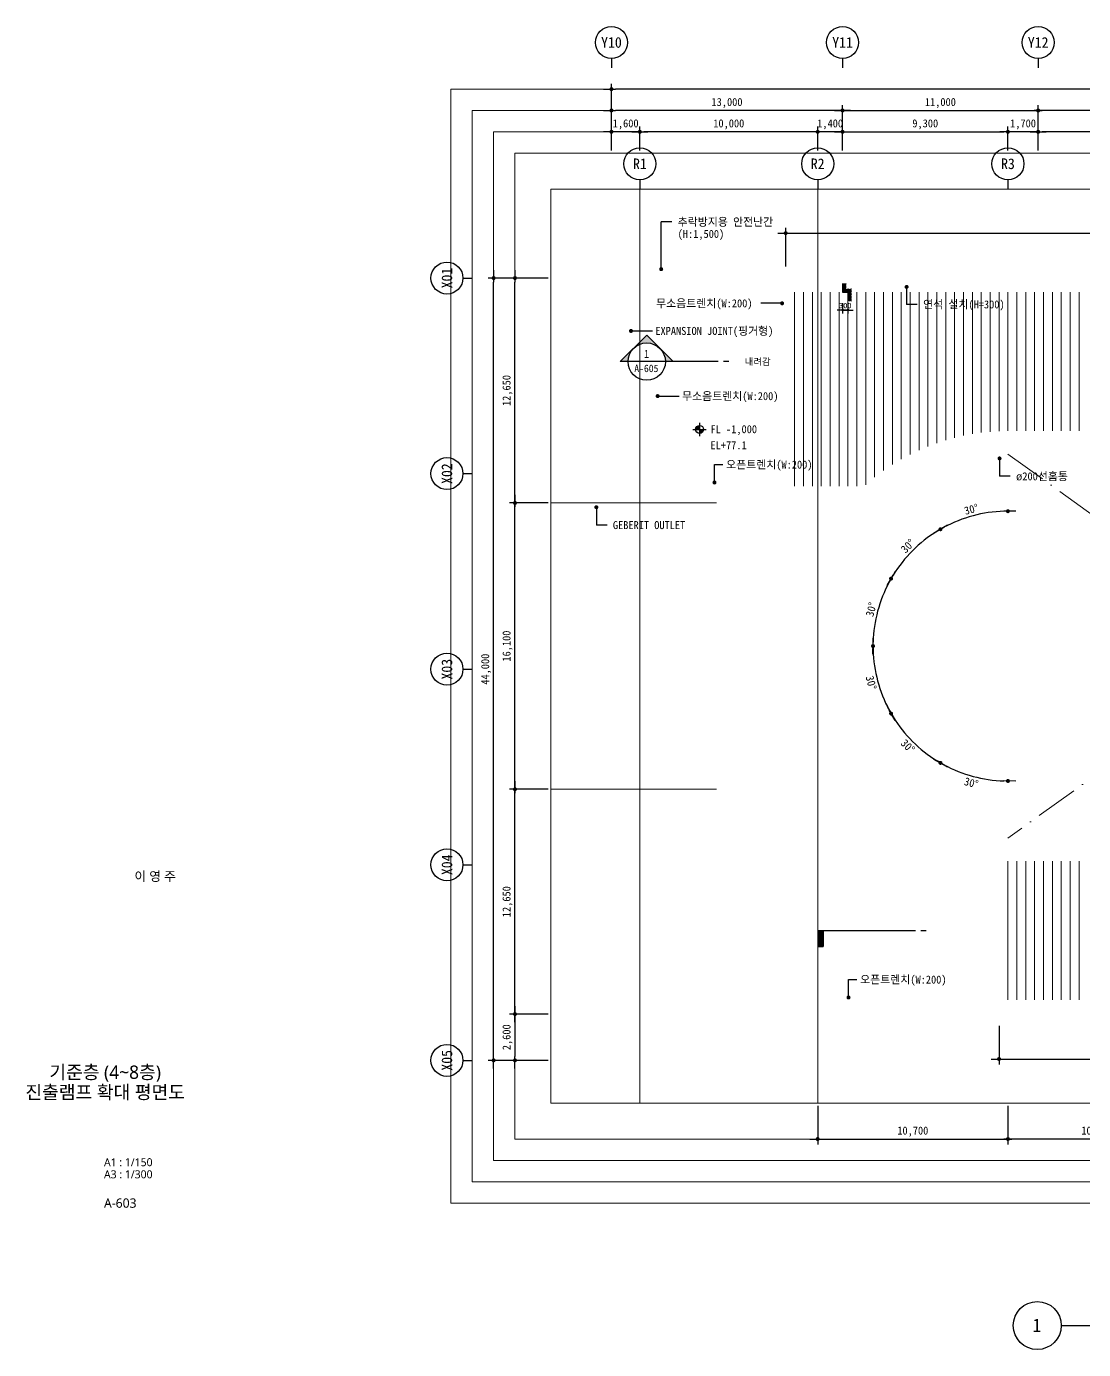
# Model space of a CAD drawing. Header units: millimetres. Extents: x 2292510 to 2787134, y 32296 to 526467.
# Drawn here: x 2652770 to 2712223, y 447301 to 521716 of the extents above; entities that cross this region are included whole.
import ezdxf
from ezdxf.enums import TextEntityAlignment as Align

# ---------------------------------------------------------------- set-up
doc = ezdxf.new("R2010")
doc.units = ezdxf.units.MM
doc.header["$LTSCALE"] = 200
doc.header["$MEASUREMENT"] = 0
doc.linetypes.add('ACAD_ISO10W100', pattern=[18, 12, -3, 0, -3])
doc.linetypes.add('CEN', pattern=[62, 60, -1, 0, -1])
doc.layers.get('0').update_dxf_attribs({"linetype": 'CONTINUOUS'})
for name, color, linetype, lineweight in [('A-AXIS-BUBL', 7, 'CONTINUOUS', 25), ('A-BORD-TEXT', 3, 'CONTINUOUS', 25), ('A-CNTL', 1, 'CEN', 15), ('A-DIMS', 7, 'CONTINUOUS', 25), ('A-MKXS-LEAD', 7, 'CONTINUOUS', 25), ('A-MKXS-MAK1', 3, 'CONTINUOUS', 25), ('A-MKXS-TEXT1', 3, 'CONTINUOUS', 25), ('A-MKXS-TEXT2', 7, 'CONTINUOUS', 25), ('A-SSXS-PATT', 8, 'CONTINUOUS', 18), ('A-XXXX-HATC', 8, 'CONTINUOUS', 18), ('A-XXXX-OPEN', 1, 'ACAD_ISO10W100', 15), ('A-XXXX-SYMB', 7, 'CONTINUOUS', 25), ('A-XXXX-TXT1', 3, 'CONTINUOUS', 25), ('A-XXXX-TXT2', 3, 'CONTINUOUS', 25)]:
    doc.layers.add(name, color=color, linetype=linetype, lineweight=lineweight)
doc.layers.add('A-XXXX-NPLT', color=144, linetype='CONTINUOUS', lineweight=15, plot=False)
doc.styles.add('HY울릉도L', font='')
doc.styles.add('돋움', font='')
doc.styles.add('돋움체', font='')
doc.styles.add('맑은고딕', font='malgun.ttf')
doc.styles.get('HY울릉도L').set_extended_font_data('HYwulM')
doc.styles.get('돋움').set_extended_font_data('DotumChe')
doc.styles.get('돋움체').set_extended_font_data('DotumChe')
doc.dimstyles.new('CDIM', dxfattribs={"dimtxt": 3, "dimasz": 1.5, "dimexe": 2, "dimexo": 1, "dimgap": 1, "dimtad": 1, "dimdec": 0, "dimrnd": 0.5, "dimzin": 0, "dimdsep": 32, "dimlunit": 6, "dimtxsty": 'HY울릉도L', "dimblk1": '_CIDOT', "dimblk2": '_CIDOT', "dimsah": 1, "dimcen": 5.5, "dimclrd": 2, "dimclre": 2, "dimclrt": 7, "dimadec": 0, "dimazin": 0, "dimtfac": 1, "dimtdec": 0, "dimtix": 1, "dimtmove": 2, "dimatfit": 1, "dimldrblk": '_CIDOT', "dimfxl": 1, "dimtolj": 1, "dimtzin": 0, "dimlwd": -1, "dimarcsym": 0})

# ---------------------------------------------------------------- blocks, each defined once
blk = doc.blocks.new('_CIDOT')
at = {"color": 0, "linetype": 'ByBlock'}
blk.add_line((2, 0), (-1, 0), dxfattribs=at)
at = {"color": 0, "linetype": 'ByBlock', "const_width": 0.5}
blk.add_lwpolyline([(-0.25, 0, 1), (0.25, 0, 1)], format="xyb", close=True, dxfattribs=at)
blk = doc.blocks.new('*D17')
at = {"layer": 'A-DIMS', "lineweight": -2, "transparency": 16777216}
for p, q in [((2695471, 508216), (2695471, 510391)), ((2737971, 508216), (2737971, 510391))]:
    blk.add_line(p, q, dxfattribs=at)
at = {"layer": 'A-DIMS', "transparency": 16777216}
blk.add_line((2695696, 510091), (2737746, 510091), dxfattribs=at)
at = {"layer": 'A-DIMS', "transparency": 16777216, "xscale": 225, "yscale": 225, "zscale": 225, "rotation": 180}
blk.add_blockref('_CIDOT', (2695471, 510091), dxfattribs=at)
at = {"layer": 'A-DIMS', "transparency": 16777216, "xscale": 225, "yscale": 225, "zscale": 225}
blk.add_blockref('_CIDOT', (2737971, 510091), dxfattribs=at)
at = {"layer": 'A-DIMS', "color": 3, "transparency": 16777216, "insert": (2716721, 510508), "char_height": 450, "attachment_point": 5, "style": '돋움'}
blk.add_mtext('\\A1;42,500', dxfattribs=at)
blk = doc.blocks.new('*D18')
at = {"layer": 'A-DIMS', "lineweight": -2, "transparency": 16777216}
for p, q in [((2707471, 465516), (2707471, 463341)), ((2737971, 465516), (2737971, 463341))]:
    blk.add_line(p, q, dxfattribs=at)
at = {"layer": 'A-DIMS', "transparency": 16777216}
blk.add_line((2707696, 463641), (2737746, 463641), dxfattribs=at)
at = {"layer": 'A-DIMS', "transparency": 16777216, "xscale": 225, "yscale": 225, "zscale": 225, "rotation": 180}
blk.add_blockref('_CIDOT', (2707471, 463641), dxfattribs=at)
at = {"layer": 'A-DIMS', "transparency": 16777216, "xscale": 225, "yscale": 225, "zscale": 225}
blk.add_blockref('_CIDOT', (2737971, 463641), dxfattribs=at)
at = {"layer": 'A-DIMS', "color": 3, "transparency": 16777216, "insert": (2722721, 464058), "char_height": 450, "attachment_point": 5, "style": '돋움'}
blk.add_mtext('\\A1;30,500', dxfattribs=at)
blk = doc.blocks.new('*D115')
at = {"layer": 'A-DIMS', "transparency": 16777216}
blk.add_arc((2707971, 486866), 7587, 151.69917, 178.30083, dxfattribs=at)
at = {"layer": 'A-DIMS', "transparency": 16777216, "xscale": 225, "yscale": 225, "zscale": 225}
for p, rotation in [((2701400, 490659), 60.84958569895552), ((2700384, 486866), 269.1504143010525)]:
    blk.add_blockref('_CIDOT', p, dxfattribs=dict(at, rotation=rotation))
at = {"layer": 'A-DIMS', "color": 3, "transparency": 16777216, "insert": (2700280, 488926), "char_height": 450, "attachment_point": 5, "rotation": 75, "style": '돋움'}
blk.add_mtext('\\A1;30°', dxfattribs=at)
blk = doc.blocks.new('*D116')
at = {"layer": 'A-DIMS', "transparency": 16777216}
blk.add_arc((2707971, 486866), 7587, 181.69917, 208.30083, dxfattribs=at)
at = {"layer": 'A-DIMS', "transparency": 16777216, "xscale": 225, "yscale": 225, "zscale": 225}
for p, rotation in [((2700384, 486866), 90.84958559932895), ((2701400, 483072), 299.1504144006789)]:
    blk.add_blockref('_CIDOT', p, dxfattribs=dict(at, rotation=rotation))
at = {"layer": 'A-DIMS', "color": 3, "transparency": 16777216, "insert": (2700280, 484805), "char_height": 450, "attachment_point": 5, "rotation": 285, "style": '돋움'}
blk.add_mtext('\\A1;30°', dxfattribs=at)
blk = doc.blocks.new('*D117')
at = {"layer": 'A-DIMS', "transparency": 16777216}
blk.add_arc((2707971, 486866), 7587, 121.69917, 148.30083, dxfattribs=at)
at = {"layer": 'A-DIMS', "transparency": 16777216, "xscale": 225, "yscale": 225, "zscale": 225}
for p, rotation in [((2704177, 493436), 30.84958559932724), ((2701400, 490659), 239.1504144006782)]:
    blk.add_blockref('_CIDOT', p, dxfattribs=dict(at, rotation=rotation))
at = {"layer": 'A-DIMS', "color": 3, "transparency": 16777216, "insert": (2702340, 492496), "char_height": 450, "attachment_point": 5, "rotation": 45, "style": '돋움'}
blk.add_mtext('\\A1;30°', dxfattribs=at)
blk = doc.blocks.new('*D118')
at = {"layer": 'A-DIMS', "transparency": 16777216}
blk.add_arc((2707971, 486866), 7587, 91.69917, 118.30083, dxfattribs=at)
at = {"layer": 'A-DIMS', "transparency": 16777216, "xscale": 225, "yscale": 225, "zscale": 225}
for p, rotation in [((2707971, 494453), 0.8495855993248427), ((2704177, 493436), 209.1504144006773)]:
    blk.add_blockref('_CIDOT', p, dxfattribs=dict(at, rotation=rotation))
at = {"layer": 'A-DIMS', "color": 3, "transparency": 16777216, "insert": (2705910, 494557), "char_height": 450, "attachment_point": 5, "rotation": 15, "style": '돋움'}
blk.add_mtext('\\A1;30°', dxfattribs=at)
blk = doc.blocks.new('*D114')
at = {"layer": 'A-DIMS', "transparency": 16777216}
blk.add_arc((2707971, 486866), 7587, 211.69916, 238.30084, dxfattribs=at)
at = {"layer": 'A-DIMS', "transparency": 16777216, "xscale": 225, "yscale": 225, "zscale": 225}
for p, rotation in [((2701400, 483072), 120.8495812541703), ((2704177, 480295), 329.1504187458308)]:
    blk.add_blockref('_CIDOT', p, dxfattribs=dict(at, rotation=rotation))
at = {"layer": 'A-DIMS', "color": 3, "transparency": 16777216, "insert": (2702340, 481235), "char_height": 450, "attachment_point": 5, "rotation": 315, "style": '돋움'}
blk.add_mtext('\\A1;30°', dxfattribs=at)
blk = doc.blocks.new('rampline_1')
at = {"layer": 'A-SSXS-PATT'}
for p, q in [((-42000, 9000), (-42000, 19901)), ((-41500, 9000), (-41500, 19901)), ((-41000, 9000), (-41000, 19901)), ((-40500, 9000), (-40500, 19901)), ((-40000, 9000), (-40000, 19901)), ((-39500, 9000), (-39500, 19901)), ((-39000, 9000), (-39000, 19901)), ((-38500, 9000), (-38500, 19901)), ((-38000, 9078), (-38000, 19901)), ((-37500, 9495), (-37500, 19901)), ((-37000, 9870), (-37000, 19901)), ((-36500, 10206), (-36500, 19901)), ((-36000, 10508), (-36000, 19901)), ((-35500, 10778), (-35500, 19901)), ((-35000, 11019), (-35000, 19901)), ((-34500, 11232), (-34500, 19901)), ((-34000, 11420), (-34000, 19901)), ((-33500, 11583), (-33500, 19901)), ((-33000, 11722), (-33000, 19901)), ((-32500, 11839), (-32500, 19901)), ((-32000, 11934), (-32000, 19901)), ((-31500, 12007), (-31500, 19901)), ((-31000, 12059), (-31000, 19901)), ((-30500, 12090), (-30500, 19901)), ((-30000, 12100), (-30000, 19900)), ((-29500, 12100), (-29500, 19900)), ((-29000, 12100), (-29000, 19900)), ((-28500, 12100), (-28500, 19900)), ((-28000, 12100), (-28000, 19900)), ((-27500, 12100), (-27500, 19900)), ((-27000, 12100), (-27000, 19900)), ((-26500, 12100), (-26500, 19900)), ((-26000, 12100), (-26000, 19900)), ((-30000, -12100), (-30000, -19900)), ((-29500, -12100), (-29500, -19900)), ((-29000, -12100), (-29000, -19900)), ((-28500, -12100), (-28500, -19900)), ((-28000, -12100), (-28000, -19900)), ((-27500, -12100), (-27500, -19900)), ((-27000, -12100), (-27000, -19900)), ((-26500, -12100), (-26500, -19900)), ((-26000, -12100), (-26000, -19900))]:
    blk.add_line(p, q, dxfattribs=at)
blk = doc.blocks.new('*D323')
at = {"layer": 'A-DIMS', "lineweight": -2, "transparency": 16777216}
for p, q in [((2698674, 506153), (2698674, 505566)), ((2698974, 506166), (2698974, 505566))]:
    blk.add_line(p, q, dxfattribs=at)
at = {"layer": 'A-DIMS', "transparency": 16777216}
for p, q in [((2698524, 505766), (2698374, 505766)), ((2698974, 505766), (2698674, 505766)), ((2699124, 505766), (2699274, 505766))]:
    blk.add_line(p, q, dxfattribs=at)
at = {"layer": 'A-DIMS', "transparency": 16777216, "xscale": 150, "yscale": 150, "zscale": 150}
blk.add_blockref('_CIDOT', (2698674, 505766), dxfattribs=at)
at = {"layer": 'A-DIMS', "transparency": 16777216, "xscale": 150, "yscale": 150, "zscale": 150, "rotation": 180}
blk.add_blockref('_CIDOT', (2698974, 505766), dxfattribs=at)
at = {"layer": 'A-DIMS', "color": 3, "transparency": 16777216, "insert": (2698824, 506017), "char_height": 300, "attachment_point": 5, "style": '돋움체'}
blk.add_mtext('\\A1;300', dxfattribs=at)
blk = doc.blocks.new('*D336')
at = {"layer": 'A-DIMS', "transparency": 16777216}
blk.add_arc((2707971, 486866), 7587, 241.69917, 268.30083, dxfattribs=at)
at = {"layer": 'A-DIMS', "transparency": 16777216, "xscale": 225, "yscale": 225, "zscale": 225}
for p, rotation in [((2704177, 480295), 150.8495854996983), ((2707971, 479278), 359.1504145003018)]:
    blk.add_blockref('_CIDOT', p, dxfattribs=dict(at, rotation=rotation))
at = {"layer": 'A-DIMS', "color": 3, "transparency": 16777216, "insert": (2705910, 479174), "char_height": 450, "attachment_point": 5, "rotation": 345, "style": '돋움'}
blk.add_mtext('\\A1;30°', dxfattribs=at)
blk = doc.blocks.new('*D254')
at = {"layer": 'A-DIMS', "lineweight": -2, "transparency": 16777216}
for p, q in [((43241, 72425), (43241, 73775)), ((44941, 72425), (44941, 73775))]:
    blk.add_line(p, q, dxfattribs=at)
at = {"layer": 'A-DIMS', "transparency": 16777216}
for p, q in [((43016, 73475), (42791, 73475)), ((44941, 73475), (43241, 73475)), ((45166, 73475), (45391, 73475))]:
    blk.add_line(p, q, dxfattribs=at)
at = {"layer": 'A-DIMS', "transparency": 16777216, "xscale": 225, "yscale": 225, "zscale": 225}
blk.add_blockref('_CIDOT', (43241, 73475), dxfattribs=at)
at = {"layer": 'A-DIMS', "transparency": 16777216, "xscale": 225, "yscale": 225, "zscale": 225, "rotation": 180}
blk.add_blockref('_CIDOT', (44941, 73475), dxfattribs=at)
at = {"layer": 'A-DIMS', "color": 3, "transparency": 16777216, "insert": (44091, 73893), "char_height": 450, "attachment_point": 5, "style": '돋움'}
blk.add_mtext('\\A1;1,700', dxfattribs=at)
blk = doc.blocks.new('*D257')
at = {"layer": 'A-DIMS', "lineweight": -2, "transparency": 16777216}
for p, q in [((32541, 72425), (32541, 73775)), ((33941, 72425), (33941, 73775))]:
    blk.add_line(p, q, dxfattribs=at)
at = {"layer": 'A-DIMS', "transparency": 16777216}
for p, q in [((32316, 73475), (32091, 73475)), ((33941, 73475), (32541, 73475)), ((34166, 73475), (34391, 73475))]:
    blk.add_line(p, q, dxfattribs=at)
at = {"layer": 'A-DIMS', "transparency": 16777216, "xscale": 225, "yscale": 225, "zscale": 225}
blk.add_blockref('_CIDOT', (32541, 73475), dxfattribs=at)
at = {"layer": 'A-DIMS', "transparency": 16777216, "xscale": 225, "yscale": 225, "zscale": 225, "rotation": 180}
blk.add_blockref('_CIDOT', (33941, 73475), dxfattribs=at)
at = {"layer": 'A-DIMS', "color": 3, "transparency": 16777216, "insert": (33241, 73893), "char_height": 450, "attachment_point": 5, "style": '돋움'}
blk.add_mtext('\\A1;1,400', dxfattribs=at)
blk = doc.blocks.new('*D258')
at = {"layer": 'A-DIMS', "lineweight": -2, "transparency": 16777216}
for p, q in [((22541, 72425), (22541, 73775)), ((32541, 72425), (32541, 73775))]:
    blk.add_line(p, q, dxfattribs=at)
at = {"layer": 'A-DIMS', "transparency": 16777216}
blk.add_line((32316, 73475), (22766, 73475), dxfattribs=at)
at = {"layer": 'A-DIMS', "transparency": 16777216, "xscale": 225, "yscale": 225, "zscale": 225, "rotation": 180}
blk.add_blockref('_CIDOT', (22541, 73475), dxfattribs=at)
at = {"layer": 'A-DIMS', "transparency": 16777216, "xscale": 225, "yscale": 225, "zscale": 225}
blk.add_blockref('_CIDOT', (32541, 73475), dxfattribs=at)
at = {"layer": 'A-DIMS', "color": 3, "transparency": 16777216, "insert": (27541, 73893), "char_height": 450, "attachment_point": 5, "style": '돋움'}
blk.add_mtext('\\A1;10,000', dxfattribs=at)
blk = doc.blocks.new('*D259')
at = {"layer": 'A-DIMS', "lineweight": -2, "transparency": 16777216}
for p, q in [((20941, 72425), (20941, 73775)), ((22541, 72425), (22541, 73775))]:
    blk.add_line(p, q, dxfattribs=at)
at = {"layer": 'A-DIMS', "transparency": 16777216}
for p, q in [((20716, 73475), (20491, 73475)), ((22541, 73475), (20941, 73475)), ((22766, 73475), (22991, 73475))]:
    blk.add_line(p, q, dxfattribs=at)
at = {"layer": 'A-DIMS', "transparency": 16777216, "xscale": 225, "yscale": 225, "zscale": 225}
blk.add_blockref('_CIDOT', (20941, 73475), dxfattribs=at)
at = {"layer": 'A-DIMS', "transparency": 16777216, "xscale": 225, "yscale": 225, "zscale": 225, "rotation": 180}
blk.add_blockref('_CIDOT', (22541, 73475), dxfattribs=at)
at = {"layer": 'A-DIMS', "color": 3, "transparency": 16777216, "insert": (21741, 73893), "char_height": 450, "attachment_point": 5, "style": '돋움'}
blk.add_mtext('\\A1;1,600', dxfattribs=at)
blk = doc.blocks.new('*D260')
at = {"layer": 'A-DIMS', "lineweight": -2, "transparency": 16777216}
for p, q in [((17391, 36500), (15216, 36500)), ((17391, 23850), (15216, 23850))]:
    blk.add_line(p, q, dxfattribs=at)
at = {"layer": 'A-DIMS', "transparency": 16777216}
blk.add_line((15516, 24075), (15516, 36275), dxfattribs=at)
at = {"layer": 'A-DIMS', "transparency": 16777216, "xscale": 225, "yscale": 225, "zscale": 225}
for p, rotation in [((15516, 36500), 90), ((15516, 23850), 270)]:
    blk.add_blockref('_CIDOT', p, dxfattribs=dict(at, rotation=rotation))
at = {"layer": 'A-DIMS', "color": 3, "transparency": 16777216, "insert": (15098, 30175), "char_height": 450, "attachment_point": 5, "rotation": 90, "style": '돋움'}
blk.add_mtext('\\A1;12,650', dxfattribs=at)
blk = doc.blocks.new('*D261')
at = {"layer": 'A-DIMS', "lineweight": -2, "transparency": 16777216}
for p, q in [((17391, 52600), (15216, 52600)), ((17391, 36500), (15216, 36500))]:
    blk.add_line(p, q, dxfattribs=at)
at = {"layer": 'A-DIMS', "transparency": 16777216}
blk.add_line((15516, 36725), (15516, 52375), dxfattribs=at)
at = {"layer": 'A-DIMS', "transparency": 16777216, "xscale": 225, "yscale": 225, "zscale": 225}
for p, rotation in [((15516, 52600), 90), ((15516, 36500), 270)]:
    blk.add_blockref('_CIDOT', p, dxfattribs=dict(at, rotation=rotation))
at = {"layer": 'A-DIMS', "color": 3, "transparency": 16777216, "insert": (15098, 44550), "char_height": 450, "attachment_point": 5, "rotation": 90, "style": '돋움'}
blk.add_mtext('\\A1;16,100', dxfattribs=at)
blk = doc.blocks.new('*D262')
at = {"layer": 'A-DIMS', "lineweight": -2, "transparency": 16777216}
for p, q in [((17391, 65250), (15216, 65250)), ((17391, 52600), (15216, 52600))]:
    blk.add_line(p, q, dxfattribs=at)
at = {"layer": 'A-DIMS', "transparency": 16777216}
blk.add_line((15516, 52825), (15516, 65025), dxfattribs=at)
at = {"layer": 'A-DIMS', "transparency": 16777216, "xscale": 225, "yscale": 225, "zscale": 225}
for p, rotation in [((15516, 65250), 90), ((15516, 52600), 270)]:
    blk.add_blockref('_CIDOT', p, dxfattribs=dict(at, rotation=rotation))
at = {"layer": 'A-DIMS', "color": 3, "transparency": 16777216, "insert": (15098, 58925), "char_height": 450, "attachment_point": 5, "rotation": 90, "style": '돋움'}
blk.add_mtext('\\A1;12,650', dxfattribs=at)
blk = doc.blocks.new('*D263')
at = {"layer": 'A-DIMS', "lineweight": -2, "transparency": 16777216}
for p, q in [((17391, 23850), (15216, 23850)), ((17391, 21250), (15216, 21250))]:
    blk.add_line(p, q, dxfattribs=at)
at = {"layer": 'A-DIMS', "transparency": 16777216}
blk.add_line((15516, 23625), (15516, 21475), dxfattribs=at)
at = {"layer": 'A-DIMS', "transparency": 16777216, "xscale": 225, "yscale": 225, "zscale": 225}
for p, rotation in [((15516, 23850), 90), ((15516, 21250), 270)]:
    blk.add_blockref('_CIDOT', p, dxfattribs=dict(at, rotation=rotation))
at = {"layer": 'A-DIMS', "color": 3, "transparency": 16777216, "insert": (15098, 22550), "char_height": 450, "attachment_point": 5, "rotation": 90, "style": '돋움'}
blk.add_mtext('\\A1;2,600', dxfattribs=at)
blk = doc.blocks.new('*D264')
at = {"layer": 'A-DIMS', "lineweight": -2, "transparency": 16777216}
for p, q in [((17391, 65250), (14016, 65250)), ((17391, 21250), (14016, 21250))]:
    blk.add_line(p, q, dxfattribs=at)
at = {"layer": 'A-DIMS', "transparency": 16777216}
blk.add_line((14316, 21475), (14316, 65025), dxfattribs=at)
at = {"layer": 'A-DIMS', "transparency": 16777216, "xscale": 225, "yscale": 225, "zscale": 225}
for p, rotation in [((14316, 65250), 90), ((14316, 21250), 270)]:
    blk.add_blockref('_CIDOT', p, dxfattribs=dict(at, rotation=rotation))
at = {"layer": 'A-DIMS', "color": 3, "transparency": 16777216, "insert": (13898, 43250), "char_height": 450, "attachment_point": 5, "rotation": 90, "style": '돋움'}
blk.add_mtext('\\A1;44,000', dxfattribs=at)
blk = doc.blocks.new('*D265')
at = {"layer": 'A-DIMS', "lineweight": -2, "transparency": 16777216}
for p, q in [((20941, 72425), (20941, 76175)), ((88941, 72425), (88941, 76175))]:
    blk.add_line(p, q, dxfattribs=at)
at = {"layer": 'A-DIMS', "transparency": 16777216}
blk.add_line((88716, 75875), (21166, 75875), dxfattribs=at)
at = {"layer": 'A-DIMS', "transparency": 16777216, "xscale": 225, "yscale": 225, "zscale": 225, "rotation": 180}
blk.add_blockref('_CIDOT', (20941, 75875), dxfattribs=at)
at = {"layer": 'A-DIMS', "transparency": 16777216, "xscale": 225, "yscale": 225, "zscale": 225}
blk.add_blockref('_CIDOT', (88941, 75875), dxfattribs=at)
at = {"layer": 'A-DIMS', "color": 3, "transparency": 16777216, "insert": (54941, 76293), "char_height": 450, "attachment_point": 5, "style": '돋움'}
blk.add_mtext('\\A1;68,000', dxfattribs=at)
blk = doc.blocks.new('*D266')
at = {"layer": 'A-DIMS', "lineweight": -2, "transparency": 16777216}
for p, q in [((20941, 72425), (20941, 74975)), ((33941, 72425), (33941, 74975))]:
    blk.add_line(p, q, dxfattribs=at)
at = {"layer": 'A-DIMS', "transparency": 16777216}
blk.add_line((33716, 74675), (21166, 74675), dxfattribs=at)
at = {"layer": 'A-DIMS', "transparency": 16777216, "xscale": 225, "yscale": 225, "zscale": 225, "rotation": 180}
blk.add_blockref('_CIDOT', (20941, 74675), dxfattribs=at)
at = {"layer": 'A-DIMS', "transparency": 16777216, "xscale": 225, "yscale": 225, "zscale": 225}
blk.add_blockref('_CIDOT', (33941, 74675), dxfattribs=at)
at = {"layer": 'A-DIMS', "color": 3, "transparency": 16777216, "insert": (27441, 75093), "char_height": 450, "attachment_point": 5, "style": '돋움'}
blk.add_mtext('\\A1;13,000', dxfattribs=at)
blk = doc.blocks.new('*D270')
at = {"layer": 'A-DIMS', "lineweight": -2, "transparency": 16777216}
for p, q in [((33941, 72425), (33941, 74975)), ((44941, 72425), (44941, 74975))]:
    blk.add_line(p, q, dxfattribs=at)
at = {"layer": 'A-DIMS', "transparency": 16777216}
blk.add_line((34166, 74675), (44716, 74675), dxfattribs=at)
at = {"layer": 'A-DIMS', "transparency": 16777216, "xscale": 225, "yscale": 225, "zscale": 225, "rotation": 180}
blk.add_blockref('_CIDOT', (33941, 74675), dxfattribs=at)
at = {"layer": 'A-DIMS', "transparency": 16777216, "xscale": 225, "yscale": 225, "zscale": 225}
blk.add_blockref('_CIDOT', (44941, 74675), dxfattribs=at)
at = {"layer": 'A-DIMS', "color": 3, "transparency": 16777216, "insert": (39441, 75093), "char_height": 450, "attachment_point": 5, "style": '돋움'}
blk.add_mtext('\\A1;11,000', dxfattribs=at)
blk = doc.blocks.new('*D271')
at = {"layer": 'A-DIMS', "lineweight": -2, "transparency": 16777216}
for p, q in [((44941, 72425), (44941, 74975)), ((55941, 72425), (55941, 74975))]:
    blk.add_line(p, q, dxfattribs=at)
at = {"layer": 'A-DIMS', "transparency": 16777216}
blk.add_line((55716, 74675), (45166, 74675), dxfattribs=at)
at = {"layer": 'A-DIMS', "transparency": 16777216, "xscale": 225, "yscale": 225, "zscale": 225, "rotation": 180}
blk.add_blockref('_CIDOT', (44941, 74675), dxfattribs=at)
at = {"layer": 'A-DIMS', "transparency": 16777216, "xscale": 225, "yscale": 225, "zscale": 225}
blk.add_blockref('_CIDOT', (55941, 74675), dxfattribs=at)
at = {"layer": 'A-DIMS', "color": 3, "transparency": 16777216, "insert": (50441, 75093), "char_height": 450, "attachment_point": 5, "style": '돋움'}
blk.add_mtext('\\A1;11,000', dxfattribs=at)
blk = doc.blocks.new('*D275')
at = {"layer": 'A-DIMS', "lineweight": -2, "transparency": 16777216}
for p, q in [((33941, 72425), (33941, 73775)), ((43241, 72425), (43241, 73775))]:
    blk.add_line(p, q, dxfattribs=at)
at = {"layer": 'A-DIMS', "transparency": 16777216}
blk.add_line((34166, 73475), (43016, 73475), dxfattribs=at)
at = {"layer": 'A-DIMS', "transparency": 16777216, "xscale": 225, "yscale": 225, "zscale": 225, "rotation": 180}
blk.add_blockref('_CIDOT', (33941, 73475), dxfattribs=at)
at = {"layer": 'A-DIMS', "transparency": 16777216, "xscale": 225, "yscale": 225, "zscale": 225}
blk.add_blockref('_CIDOT', (43241, 73475), dxfattribs=at)
at = {"layer": 'A-DIMS', "color": 3, "transparency": 16777216, "insert": (38591, 73893), "char_height": 450, "attachment_point": 5, "style": '돋움'}
blk.add_mtext('\\A1;9,300', dxfattribs=at)
blk = doc.blocks.new('*D276')
at = {"layer": 'A-DIMS', "lineweight": -2, "transparency": 16777216}
for p, q in [((44941, 72425), (44941, 73775)), ((53241, 72425), (53241, 73775))]:
    blk.add_line(p, q, dxfattribs=at)
at = {"layer": 'A-DIMS', "transparency": 16777216}
blk.add_line((53016, 73475), (45166, 73475), dxfattribs=at)
at = {"layer": 'A-DIMS', "transparency": 16777216, "xscale": 225, "yscale": 225, "zscale": 225, "rotation": 180}
blk.add_blockref('_CIDOT', (44941, 73475), dxfattribs=at)
at = {"layer": 'A-DIMS', "transparency": 16777216, "xscale": 225, "yscale": 225, "zscale": 225}
blk.add_blockref('_CIDOT', (53241, 73475), dxfattribs=at)
at = {"layer": 'A-DIMS', "color": 3, "transparency": 16777216, "insert": (49091, 73893), "char_height": 450, "attachment_point": 5, "style": '돋움'}
blk.add_mtext('\\A1;8,300', dxfattribs=at)
blk = doc.blocks.new('*D277')
at = {"layer": 'A-DIMS', "lineweight": -2, "transparency": 16777216}
for p, q in [((43241, 18700), (43241, 16525)), ((53241, 18700), (53241, 16525))]:
    blk.add_line(p, q, dxfattribs=at)
at = {"layer": 'A-DIMS', "transparency": 16777216}
blk.add_line((53016, 16825), (43466, 16825), dxfattribs=at)
at = {"layer": 'A-DIMS', "transparency": 16777216, "xscale": 225, "yscale": 225, "zscale": 225, "rotation": 180}
blk.add_blockref('_CIDOT', (43241, 16825), dxfattribs=at)
at = {"layer": 'A-DIMS', "transparency": 16777216, "xscale": 225, "yscale": 225, "zscale": 225}
blk.add_blockref('_CIDOT', (53241, 16825), dxfattribs=at)
at = {"layer": 'A-DIMS', "color": 3, "transparency": 16777216, "insert": (48241, 17243), "char_height": 450, "attachment_point": 5, "style": '돋움'}
blk.add_mtext('\\A1;10,000', dxfattribs=at)
blk = doc.blocks.new('*D280')
at = {"layer": 'A-DIMS', "lineweight": -2, "transparency": 16777216}
for p, q in [((32541, 18700), (32541, 16525)), ((43241, 18700), (43241, 16525))]:
    blk.add_line(p, q, dxfattribs=at)
at = {"layer": 'A-DIMS', "transparency": 16777216}
blk.add_line((32766, 16825), (43016, 16825), dxfattribs=at)
at = {"layer": 'A-DIMS', "transparency": 16777216, "xscale": 225, "yscale": 225, "zscale": 225, "rotation": 180}
blk.add_blockref('_CIDOT', (32541, 16825), dxfattribs=at)
at = {"layer": 'A-DIMS', "transparency": 16777216, "xscale": 225, "yscale": 225, "zscale": 225}
blk.add_blockref('_CIDOT', (43241, 16825), dxfattribs=at)
at = {"layer": 'A-DIMS', "color": 3, "transparency": 16777216, "insert": (37891, 17243), "char_height": 450, "attachment_point": 5, "style": '돋움'}
blk.add_mtext('\\A1;10,700', dxfattribs=at)
blk = doc.blocks.new('dim_진출램프')
for p, q in [((20941.3, 77600), (20941.3, 77075)), ((33941.3, 77600), (33941.3, 77075)), ((44941.3, 77600), (44941.3, 77075)), ((22541.3, 70775), (22541.3, 70250)), ((32541.3, 70775), (32541.3, 70250)), ((43241.3, 70775), (43241.3, 70250)), ((12591.3, 65250), (13116.3, 65250)), ((12591.3, 54250), (13116.3, 54250)), ((12591.3, 43250), (13116.3, 43250)), ((12591.3, 32250), (13116.3, 32250)), ((12591.3, 21250), (13116.3, 21250))]:
    blk.add_line(p, q)
at = {"layer": 'A-AXIS-BUBL', "ltscale": 0.2}
for centre in [(20941.3, 78500), (33941.3, 78500), (44941.3, 78500), (22541.3, 71675), (32541.3, 71675), (43241.3, 71675), (11691.3, 65250), (11691.3, 54250), (11691.3, 43250), (11691.3, 32250), (11691.3, 21250)]:
    blk.add_circle(centre, 900, dxfattribs=at)
at = {"layer": 'A-CNTL', "ltscale": 300}
for points in [[(22541.3, 70250), (22541.3, 18850)], [(32541.3, 70250), (32541.3, 18850)], [(17541.3, 52600), (26841.3, 52600)], [(17541.3, 36500), (26841.3, 36500)]]:
    blk.add_lwpolyline(points, dxfattribs=at)
at = {"layer": 'A-XXXX-NPLT'}
for points in [[(104566.3, 13225), (11916.3, 13225), (11916.3, 75875), (104566.3, 75875)], [(103366.3, 14425), (13116.3, 14425), (13116.3, 74675), (103366.3, 74675)], [(102166.3, 15625), (14316.3, 15625), (14316.3, 73475), (102166.3, 73475)], [(100966.3, 16825), (15516.3, 16825), (15516.3, 72275), (100966.3, 72275)], [(17541.3, 70250), (98941.3, 70250), (98941.3, 18850), (17541.3, 18850)]]:
    blk.add_lwpolyline(points, close=True, dxfattribs=at)
at = {"layer": 'A-XXXX-TXT2', "ltscale": 0.2, "style": '돋움체'}
for s, p in [('Y10', (20941.3, 78500)), ('Y11', (33941.3, 78500)), ('Y12', (44941.3, 78500)), ('R1', (22541.3, 71675)), ('R2', (32541.3, 71675)), ('R3', (43241.3, 71675))]:
    blk.add_text(s, height=600, dxfattribs=at).set_placement(p, align=Align.MIDDLE)
for s, p in [('X01', (11691.3, 65250)), ('X02', (11691.3, 54250)), ('X03', (11691.3, 43250)), ('X04', (11691.3, 32250)), ('X05', (11691.3, 21250))]:
    blk.add_text(s, height=600, rotation=90, dxfattribs=at).set_placement(p, align=Align.MIDDLE)
at = {"layer": 'A-DIMS'}
for base, p1, p2, angle, picture, middle in [((20941.3, 75875), (88941.3, 72275), (20941.3, 72275), 180, '*D265', (54941.3, 76292.8)), ((20941.3, 74675), (33941.3, 72275), (20941.3, 72275), 180, '*D266', (27441.3, 75092.8)), ((44941.3, 74675), (55941.3, 72275), (44941.3, 72275), 180, '*D271', (50441.3, 75092.8)), ((20941.3, 73475), (22541.3, 72275), (20941.3, 72275), 180, '*D259', (21741.3, 73892.8)), ((22541.3, 73475), (32541.3, 72275), (22541.3, 72275), 180, '*D258', (27541.3, 73892.8)), ((32541.3, 73475), (33941.3, 72275), (32541.3, 72275), 180, '*D257', (33241.3, 73892.8)), ((43241.3, 73475), (44941.3, 72275), (43241.3, 72275), 180, '*D254', (44091.3, 73892.8)), ((14316.3, 65250), (17541.3, 21250), (17541.3, 65250), 90, '*D264', (13898.4, 43250)), ((15516.3, 65250), (17541.3, 52600), (17541.3, 65250), 90, '*D262', (15098.4, 58925)), ((15516.3, 52600), (17541.3, 36500), (17541.3, 52600), 90, '*D261', (15098.4, 44550)), ((15516.3, 36500), (17541.3, 23850), (17541.3, 36500), 90, '*D260', (15098.4, 30175)), ((15516.3, 21250), (17541.3, 23850), (17541.3, 21250), 90, '*D263', (15098.4, 22550)), ((43241.3, 16825), (53241.3, 18850), (43241.3, 18850), 180, '*D277', (48241.3, 17242.8))]:
    dim = blk.add_linear_dim(base=base, p1=p1, p2=p2, angle=angle, dimstyle='CDIM', override={"dimscale": 150, "dimtxsty": '돋움', "dimclrd": 256, "dimclre": 256, "dimclrt": 3}, dxfattribs=at)
    dim.commit()
    dim.dimension.update_dxf_attribs({"geometry": picture, "text_midpoint": middle})
for base, p1, p2, picture, middle in [((44941.3, 74675), (33941.3, 72275), (44941.3, 72275), '*D270', (39441.3, 75092.8)), ((43241.3, 73475), (33941.3, 72275), (43241.3, 72275), '*D275', (38591.3, 73892.8)), ((44941.3, 73475), (53241.3, 72275), (44941.3, 72275), '*D276', (49091.3, 73892.8)), ((43241.3, 16825), (32541.3, 18850), (43241.3, 18850), '*D280', (37891.3, 17242.8))]:
    dim = blk.add_linear_dim(base=base, p1=p1, p2=p2, dimstyle='CDIM', override={"dimscale": 150, "dimtxsty": '돋움', "dimclrd": 256, "dimclre": 256, "dimclrt": 3}, dxfattribs=at)
    dim.commit()
    dim.dimension.update_dxf_attribs({"geometry": picture, "text_midpoint": middle})

msp = doc.modelspace()

# ---------------------------------------------------------------- hatches: boundary and pattern name
at = {"layer": 'A-MKXS-MAK1'}
h = msp.add_hatch(color=256, dxfattribs=at)
h.paths.add_polyline_path([(2687655.7, 504350.4), (2688398.1, 503608, 0.4142136), (2686913.2, 503608)])
h.paths.add_polyline_path([(2688398.1, 503608), (2689140.6, 502865.5), (2688705.7, 502865.5, 0.1989124)])
h.paths.add_polyline_path([(2686913.2, 503608, 0.1989124), (2686605.7, 502865.5), (2686170.8, 502865.5)])
msp.add_hatch(color=256, dxfattribs=at).paths.add_polyline_path([(2697570.8, 469965.5), (2697270.8, 469965.5), (2697270.8, 470865.5), (2697570.8, 470865.5)])
at = {"layer": 'A-XXXX-HATC'}
h = msp.add_hatch(dxfattribs=at)
h.set_pattern_fill('BRICK', color=256, scale=60.000001, angle=90, style=0)
h.set_pattern_definition([(135, (2779307.06, 398902.09), (-42.426407, -42.426407), [])])
h.paths.add_polyline_path([(2698874.2, 506965.5), (2699174.2, 506965.5), (2699174.2, 506265.5), (2698974.2, 506265.5), (2698974.2, 506765.5), (2698674.2, 506765.5), (2698674.2, 507265.5), (2698874.2, 507265.8)])
at = {"layer": 'A-XXXX-SYMB'}
h = msp.add_hatch(color=256, dxfattribs=at)
h.paths.add_polyline_path([(2690627.2, 499279.7, 0.4142136), (2690402.2, 499054.7), (2690627.2, 499054.7)])
h.paths.add_polyline_path([(2690852.2, 499054.7), (2690627.2, 499054.7), (2690627.2, 498829.7, 0.4142136)])

# ---------------------------------------------------------------- linework, layer by layer
at = {"layer": 'A-MKXS-LEAD'}
for p, q in [((2688467.7, 508065.5), (2688467.7, 510723.7)), ((2689067.7, 510723.7), (2688467.7, 510723.7)), ((2702270.8, 507065.5), (2702270.8, 506083.9)), ((2695270.8, 506144.4), (2694069, 506144.4)), ((2702870.8, 506083.9), (2702270.8, 506083.9)), ((2686770.8, 504590.9), (2687972.5, 504590.9)), ((2688270.8, 500925), (2689472.5, 500925)), ((2707497.8, 497420.9), (2707497.8, 496414.5)), ((2691466.2, 496065.5), (2691466.2, 497073.8)), ((2691466.2, 497073.8), (2691938.5, 497073.8)), ((2708097.8, 496414.5), (2707497.8, 496414.5)), ((2684821.9, 494676), (2684821.9, 493669.6)), ((2685421.9, 493669.6), (2684821.9, 493669.6)), ((2699004.6, 467100.7), (2699004.6, 468109)), ((2699004.6, 468109), (2699476.9, 468109))]:
    msp.add_line(p, q, dxfattribs=at)
at = {"layer": 'A-MKXS-LEAD', "const_width": 112.5}
for points in [[(2688411.5, 508065.5, 1), (2688524, 508065.5, 1)], [(2702214.5, 507065.5, 1), (2702327, 507065.5, 1)], [(2695327, 506144.4, -1), (2695214.5, 506144.4, -1)], [(2686714.5, 504590.9, 1), (2686827, 504590.9, 1)], [(2688214.5, 500925, 1), (2688327, 500925, 1)], [(2707441.6, 497420.9, 1), (2707554.1, 497420.9, 1)], [(2691410, 496065.5, -1), (2691522.5, 496065.5, -1)], [(2684765.7, 494676, 1), (2684878.2, 494676, 1)], [(2698948.3, 467100.7, -1), (2699060.8, 467100.7, -1)]]:
    msp.add_lwpolyline(points, format="xyb", close=True, dxfattribs=at)
at = {"layer": 'A-MKXS-MAK1'}
for p, q in [((2686170.8, 502865.5), (2687655.7, 504350.4)), ((2689140.6, 502865.5), (2687655.7, 504350.4)), ((2691670.8, 502865.5), (2686170.8, 502865.5)), ((2692270.8, 502865.5), (2691970.8, 502865.5)), ((2697270.8, 470865.5), (2702770.8, 470865.5)), ((2697270.8, 470865.5), (2697270.8, 469965.5)), ((2697570.8, 470865.5), (2697570.8, 469965.5)), ((2703070.8, 470865.5), (2703370.8, 470865.5)), ((2697270.8, 469965.5), (2697570.8, 469965.5))]:
    msp.add_line(p, q, dxfattribs=at)
msp.add_circle((2687655.7, 502865.5), 1050, dxfattribs=at)
at = {"layer": 'A-XXXX-OPEN'}
for p, q in [((2707970.8, 497665.5), (2737970.8, 476065.5)), ((2737970.8, 497665.5), (2707970.8, 476065.5))]:
    msp.add_line(p, q, dxfattribs=at)
at = {"layer": 'A-XXXX-SYMB'}
for p, q in [((2690627.2, 499429.7), (2690627.2, 498679.7)), ((2690252.2, 499054.7), (2691002.2, 499054.7)), ((2710970.8, 448650.5), (2734970.8, 448650.5))]:
    msp.add_line(p, q, dxfattribs=at)
msp.add_lwpolyline([(2698674.2, 507265.5), (2698674.2, 506765.5), (2698974.2, 506765.5), (2698974.2, 506265.5)], dxfattribs=at)
for centre, radius in [((2690627.2, 499054.7), 225), ((2709620.8, 448650.5), 1350)]:
    msp.add_circle(centre, radius, dxfattribs=at)

# ---------------------------------------------------------------- block references
for name, p in [('dim_진출램프', (2664729.5, 442315.5)), ('rampline_1', (2737970.8, 486865.5))]:
    msp.add_blockref(name, p)

# ---------------------------------------------------------------- texts
at = {"layer": 'A-BORD-TEXT', "style": '맑은고딕'}
msp.add_text('이 영 주', height=525, dxfattribs=at).set_placement((2661172.3, 473653.9), align=Align.RIGHT)
for s, p in [('기준층 (4~8층)', (2657195.8, 462899.3)), ('진출램프 확대 평면도', (2657195.8, 461774.3))]:
    msp.add_text(s, height=750, dxfattribs=at).set_placement(p, align=Align.MIDDLE_CENTER)
for s, height, p in [('A1 : 1/150', 450, (2657131.3, 457610.8)), ('A3 : 1/300', 450, (2657131.3, 456930.6)), ('A-603', 525, (2657131.3, 455275.1))]:
    msp.add_text(s, height=height, dxfattribs=at).set_placement(p)
at = {"layer": 'A-MKXS-TEXT1', "style": '돋움체'}
for s, p in [('추락방지용 안전난간', (2689396.8, 510723.7)), ('(H:1,500)', (2689396.8, 510048.7)), ('무소음트렌치(W:200)', (2688181.8, 506144.4)), ('연석 설치(H=300)', (2703199.9, 506083.9)), ('EXPANSION JOINT(핑거형)', (2688140.6, 504590.9)), ('무소음트렌치(W:200)', (2689640.6, 500925)), ('오픈트렌치(W:200)', (2692120, 497073.8)), ('ø200선홈통', (2708426.9, 496414.5)), ('GEBERIT OUTLET', (2685751.1, 493669.6)), ('오픈트렌치(W:200)', (2699658.4, 468109))]:
    msp.add_text(s, height=450, dxfattribs=at).set_placement(p, align=Align.MIDDLE_LEFT)
at = {"layer": 'A-MKXS-TEXT2', "style": '돋움체'}
for s, height, p in [('1', 450, (2687643.1, 503298.3)), ('A-605', 420, (2687634.4, 502482.4))]:
    msp.add_text(s, height=height, dxfattribs=at).set_placement(p, align=Align.MIDDLE)
at = {"layer": 'A-XXXX-TXT1', "style": '돋움체'}
msp.add_text('1', height=750, dxfattribs=at).set_placement((2709603.4, 448666.5), align=Align.MIDDLE)
at = {"layer": 'A-XXXX-TXT2', "style": '돋움체'}
msp.add_text('내려감', height=375, dxfattribs=at).set_placement((2693898.3, 502865.5), align=Align.MIDDLE_CENTER)
for s, p in [('FL -1,000', (2691242.8, 499065.1)), ('EL+77.1', (2691242.8, 498165.1))]:
    msp.add_text(s, height=450, dxfattribs=at).set_placement(p, align=Align.MIDDLE_LEFT)

# ---------------------------------------------------------------- dimensions: what is measured, and where the dimension line sits
at = {"layer": 'A-DIMS'}
for base, line1, line2, override, picture, middle in [((2706653.2, 494337.5), ((2707970.8, 512565.5), (2707970.8, 461165.5)), ((2707970.8, 486865.5), (2695120.8, 509122.4)), {"dimscale": 150, "dimtxsty": '돋움', "dimclrd": 256, "dimclre": 256, "dimclrt": 3}, '*D118', (2705909.9, 494556.7)), ((2705375.8, 479735.8), ((2707970.8, 512565.5), (2707970.8, 461165.5)), ((2707970.8, 486865.5), (2695120.8, 464608.7)), {"dimscale": 150, "dimtad": 2, "dimtxsty": '돋움', "dimclrd": 256, "dimclre": 256, "dimclrt": 3}, '*D336', (2705909.9, 479174.3)), ((2703093.8, 492677.7), ((2707970.8, 486865.5), (2695120.8, 509122.4)), ((2707970.8, 486865.5), (2685713.9, 499715.5)), {"dimscale": 150, "dimtxsty": '돋움', "dimclrd": 256, "dimclre": 256, "dimclrt": 3}, '*D117', (2702340.4, 492495.9)), ((2700841.1, 489460.5), ((2707970.8, 486865.5), (2682270.8, 486865.5)), ((2707970.8, 486865.5), (2685713.9, 499715.5)), {"dimscale": 150, "dimtxsty": '돋움', "dimclrd": 256, "dimclre": 256, "dimclrt": 3}, '*D115', (2700279.5, 488926.4)), ((2700498.8, 485548), ((2707970.8, 486865.5), (2685713.9, 474015.5)), ((2707970.8, 486865.5), (2682270.8, 486865.5)), {"dimscale": 150, "dimtad": 2, "dimtxsty": '돋움', "dimclrd": 256, "dimclre": 256, "dimclrt": 3}, '*D116', (2700279.5, 484804.6)), ((2702158.6, 481988.5), ((2707970.8, 486865.5), (2695120.8, 464608.8)), ((2707970.8, 486865.5), (2685713.9, 474015.5)), {"dimscale": 150, "dimtad": 2, "dimtxsty": '돋움', "dimclrd": 256, "dimclre": 256, "dimclrt": 3}, '*D114', (2702340.4, 481235.1))]:
    dim = msp.add_angular_dim_2l(base=base, line1=line1, line2=line2, dimstyle='CDIM', override=override, dxfattribs=at)
    dim.commit()
    dim.dimension.update_dxf_attribs({"geometry": picture, "text_midpoint": middle})
for base, p1, p2, override, picture, middle in [((2737970.8, 510090.5), (2695470.8, 508065.5), (2737970.8, 508065.5), {"dimscale": 150, "dimtxsty": '돋움', "dimclrd": 256, "dimclre": 256, "dimclrt": 3}, '*D17', (2716720.8, 510508.3)), ((2698674.2, 505766.5), (2698974.2, 506265.5), (2698674.2, 506253.3), {"dimscale": 100, "dimtxsty": '돋움체', "dimclrd": 256, "dimclre": 256, "dimclrt": 3}, '*D323', (2698824.2, 506016.7)), ((2737970.8, 463640.5), (2707470.8, 465665.5), (2737970.8, 465665.5), {"dimscale": 150, "dimtxsty": '돋움', "dimclrd": 256, "dimclre": 256, "dimclrt": 3}, '*D18', (2722720.8, 464058.3))]:
    dim = msp.add_linear_dim(base=base, p1=p1, p2=p2, angle=180, dimstyle='CDIM', override=override, dxfattribs=at)
    dim.commit()
    dim.dimension.update_dxf_attribs({"geometry": picture, "text_midpoint": middle})

doc.saveas('drawing.dxf')
